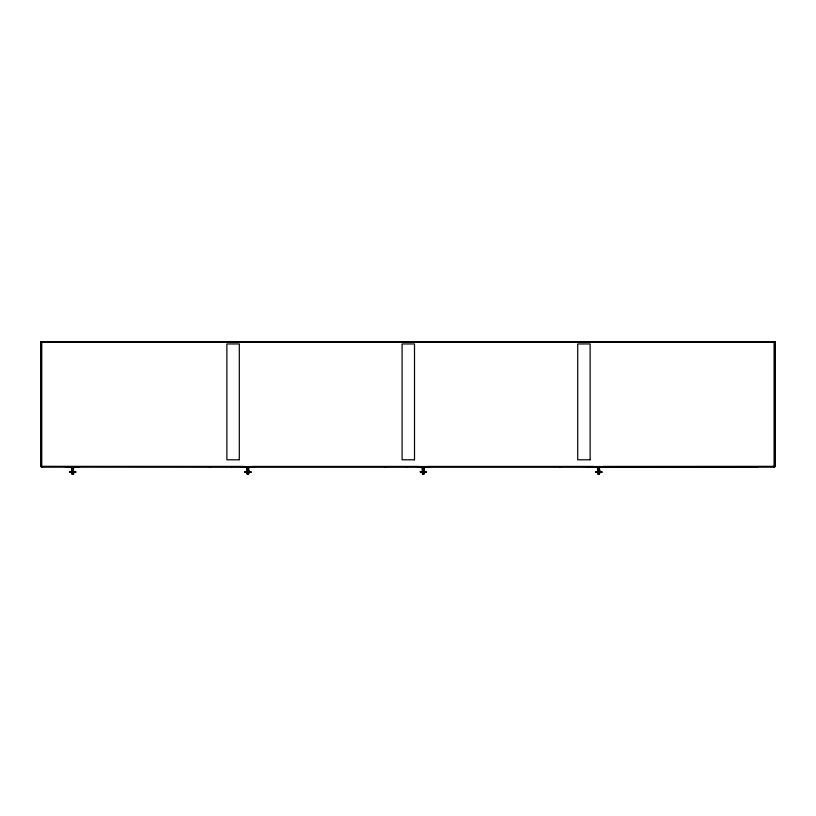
<?xml version="1.0" encoding="UTF-8"?>
<svg xmlns="http://www.w3.org/2000/svg" width="816" height="816" viewBox="0 0 816 816"><rect width="100%" height="100%" fill="white"/><g stroke="black" fill="none" stroke-linecap="round" stroke-linejoin="round"><path stroke-width="1.22" d="M41.422 466.711L41.422 342.139M72.665 472.954L71.92 472.637L75.582 471.862M423.239 467.435L418.832 467.252L429.675 467.017L416.792 467.017L425.921 467.344M601.331 467.344L592.212 467.017L605.023 467.068M774.445 342.139L774.445 466.242L773.517 466.711M248.605 469.853C249.982 470.679 248.197 476.075 247.564 473.443M422.984 473.443C423.606 476.075 425.391 470.679 424.024 469.853M598.434 473.443C599.066 476.075 600.841 470.679 599.485 469.853M254.184 467.068L241.383 467.017L254.184 467.068L241.454 467.068L242.801 466.783M73.093 468.047L73.052 474.137L72.41 474.137L72.92 473.443M247.993 474.167L248.033 473.443M423.412 474.167L423.453 473.443M598.873 474.167L598.903 473.443M71.482 466.997L66.341 467.068L79.081 467.068M246.595 466.997L243.148 467.119L244.882 467.354M422.005 466.997L420.546 467.242M597.424 466.997L595.966 467.242M423.667 471.934L426.289 472.199M598.291 469.567L598.954 469.496L597.873 470.077M71.89 473.719L73.613 473.719L73.185 469.679M247.615 469.639L247.003 470.077L246.922 468.047L248.635 468.047L248.717 473.423M422.423 470.077C425.299 467.558 420.536 474.341 423.626 474.137L423.708 473.26M73.501 473.943L72.012 473.851L73.501 473.26M247.115 470.536L247.86 470.536M248.523 472.046L248.207 472.892M248.605 473.943L247.115 473.851L248.605 473.26M422.535 470.536L423.28 470.536M423.943 472.046L423.626 472.892M424.024 473.943L422.535 473.851L424.024 473.26M597.995 470.536L598.74 470.536M599.485 473.943L597.995 473.851L599.485 473.26M231.734 466.701L231.285 466.599M406.949 466.701L406.501 466.599M582.563 466.609L582.012 466.599M757.972 466.609L585.174 466.619M425.432 472.168L426.411 472.107L423.81 471.852M598.291 469.424L598.954 469.506L598.434 470.353M250.828 472.199L249.798 472.087L250.93 472.138M247.911 469.669L247.544 474.137M248.207 468.047L248.207 472.474L247.034 472.637L248.523 472.729M423.626 468.047L423.626 472.474L422.453 472.637L423.943 472.729M599.352 468.047L599.352 472.046L597.863 472.637L599.352 472.729M40.8 341.833L775.2 341.833L775.2 466.548L774.272 467.017L41.728 467.017L40.8 466.548L40.8 341.833L775.2 341.833M72.247 471.862L69.717 471.821L72.094 471.923M77.122 467.221L66.341 467.027L69.778 467.354L68.309 467.252M243.413 467.252L244.882 467.313L244.137 467.191M420.322 467.303L418.567 467.119L420.301 467.354M594.966 467.191C597.067 467.435 591.274 466.915 595.721 467.354L594.252 467.252M599.087 471.934L601.841 472.097L597.751 472.27L597.751 471.587M67.279 467.119L77.112 467.252M418.363 467.17L416.874 467.027L418.22 466.783M69.513 467.221L69.034 467.191M420.036 467.221L419.557 467.191M69.697 471.832L71.512 472.036M247.962 472.046L244.81 472.015L246.31 471.842M422.627 472.005L420.271 471.832L422.657 471.923M598.832 472.046L595.68 472.015L597.179 471.842M242.168 467.027L241.454 467.027M593.008 467.027C595.078 467.456 590.05 466.548 593.63 466.783M72.012 469.853L71.808 469.506M71.92 472.729L73.409 472.729M422.535 469.853L423.198 469.965M247.432 469.679L247.952 469.659M247.003 473.719L248.288 474.106L248.288 473.26M422.423 473.719L423.708 474.106M597.873 473.719L599.168 474.106L599.168 473.26M244.831 471.821L247.166 472.005M420.291 471.821L421.719 471.903M595.711 471.821L598.046 472.005M72.889 474.167L73.613 473.423M423.147 469.628L422.984 470.353M252.593 467.017L254.296 466.844M428.012 467.017L429.706 466.844M603.422 467.017L605.125 466.844M71.094 471.934L69.737 471.995L72.063 472.005M421.77 467.415L429.604 467.068M252.236 467.221L250.757 467.354L252.226 467.252M427.645 467.221L426.166 467.354L427.635 467.252M422.79 472.015L420.271 472.015L424.585 471.903M603.065 467.221L597.19 467.415M70.349 471.954L70.023 471.76M245.453 471.954L244.81 472.015L247.197 471.923M596.333 471.954L595.68 472.015L598.077 471.923M420.913 471.954L420.658 471.791M603.055 467.252L598.648 467.435M422.81 471.862L420.791 471.923L423.412 472.046M249.951 471.872L250.961 471.923M600.831 471.872L601.841 471.923M75.857 471.923L73.032 471.913L75.5 471.913L74.939 471.852M426.421 471.923L424.646 471.934M73.032 472.117L75.837 472.107L72.848 472.199M600.097 472.025L601.82 472.107L601.3 472.036M247.36 471.862L245.116 471.893M598.23 471.862L595.843 471.842M72.226 472.015L69.89 472.087L72.094 472.148M247.33 472.015L245.004 472.087L250.543 471.862M598.21 472.015L595.874 472.087L599.015 472.117M600.79 472.178L601.8 472.138L599.23 471.852M247.126 471.923L250.614 471.913L250.033 471.934M598.006 471.923L601.525 471.934L600.066 471.934M421.892 471.883L420.515 471.893M73.267 472.005L75.531 472.087M248.38 472.005L250.838 472.015L249.125 472.117M423.841 472.005L424.83 471.995M599.26 472.005L600.239 471.995M249.278 472.056L250.267 472.056M424.738 472.056L425.891 472.036M41.963 466.395L242.872 466.487M252.46 466.487L418.577 466.487M427.462 466.487L594.262 466.487M603.004 466.487L773.833 466.395M40.8 466.548L775.2 466.548M70.023 467.344L75.388 467.344M245.137 467.344L250.502 467.344M70.186 467.425L75.235 467.425M245.29 467.425L250.349 467.425M420.709 467.425L425.768 467.425M596.129 467.425L601.178 467.425M73.532 468.047L71.808 468.047L71.808 470.047M248.635 468.506L246.922 468.506L248.635 468.731M424.055 468.506L422.331 468.506L424.055 468.731M599.474 468.537L597.751 468.537L599.474 468.731M73.613 470.373L72.991 469.639M247.003 470.373L247.86 470.373M422.423 470.373L423.28 470.373M597.873 470.373L598.74 470.373M246.922 472.138L248.635 472.138M422.331 472.138L424.055 472.138M597.751 472.138L599.474 472.138M424.055 472.27L422.331 472.27L422.331 471.587M248.207 472.78L247.034 472.729M423.626 472.78L422.453 472.729M599.036 472.892L597.863 472.729M247.003 473.423L247.86 473.423L247.86 474.167M422.423 473.423L423.28 473.423L423.28 474.167M424.136 473.423L424.055 468.047L422.331 468.047L422.331 470.047M597.873 473.423L598.74 473.423L598.74 474.167M599.597 473.423L599.474 468.047L597.751 468.047L597.751 470.047M599.077 474.137L598.393 474.137L598.179 468.047M424.136 472.209L425.391 472.209M424.585 472.117L421.658 472.087M248.217 471.934L249.196 471.934M72.848 472.046L75.317 472.036M601.586 472.097L600.892 472.046M250.43 472.036L246.922 472.27L246.922 471.587M70.023 471.964L71.318 471.883L69.89 471.872M69.768 467.313L66.341 467.027L67.697 466.783M423.331 469.333L423.198 469.69M247.911 469.333L248.023 469.373M592.243 466.854L593.681 467.017M416.823 466.854L418.261 467.017M241.414 466.854L242.842 467.017M66.259 466.854L67.687 467.017M598.607 469.965L597.751 469.506M423.361 469.343L423.065 469.669M247.778 469.965L246.922 469.506M735.165 466.619L736.797 466.936M559.745 466.619L561.388 466.936M384.224 466.619L385.866 466.936M209.018 466.619L210.65 466.936M598.434 469.659L598.434 474.137M247.605 469.659L247.564 470.353M42.269 466.711L41.341 466.242L41.341 342.139L774.578 342.139L774.578 466.711M598.567 473.443L598.607 474.167M423.106 473.443L423.147 474.167M247.687 473.443L247.727 474.167M72.583 473.443L72.624 474.167M599.036 473.443L599.056 474.137M423.575 473.443L423.596 474.137M248.156 473.443L247.513 474.137L247.35 468.047M774.272 342.302L774.272 467.017M599.036 468.047L599.036 472.78M598.873 466.772L598.873 468.955M598.352 466.772L598.352 468.955M597.863 468.047L597.995 473.943M423.453 466.772L423.453 468.955M422.933 466.772L422.933 468.955M422.759 468.047L422.851 474.106M422.453 468.047L422.535 473.943M248.033 466.772L248.033 468.955M247.523 466.772L247.523 468.955M247.034 468.047L247.115 473.943M73.409 468.047L73.501 473.423M72.93 466.772L72.93 468.955M72.757 473.443L72.757 474.167M72.41 466.772L72.41 468.955M72.236 468.047L72.236 472.892M72.318 473.26L72.318 474.106M71.92 468.047L72.012 473.943M71.808 471.587L71.808 472.321M41.728 342.302L41.728 467.017M72.349 469.424L73.012 469.506L72.328 469.506M239.302 459.796L226.879 459.796L226.879 343.944L239.302 343.944L239.302 459.796M414.508 459.796L402.094 459.796L402.094 343.944L414.508 343.944L414.508 459.796M590.131 459.796L577.718 459.796L577.718 343.944L590.131 343.944L590.131 459.796M426.146 471.862L425.513 471.852L426.105 471.934M73.532 468.506L71.808 468.537L73.532 468.619"/></g></svg>
